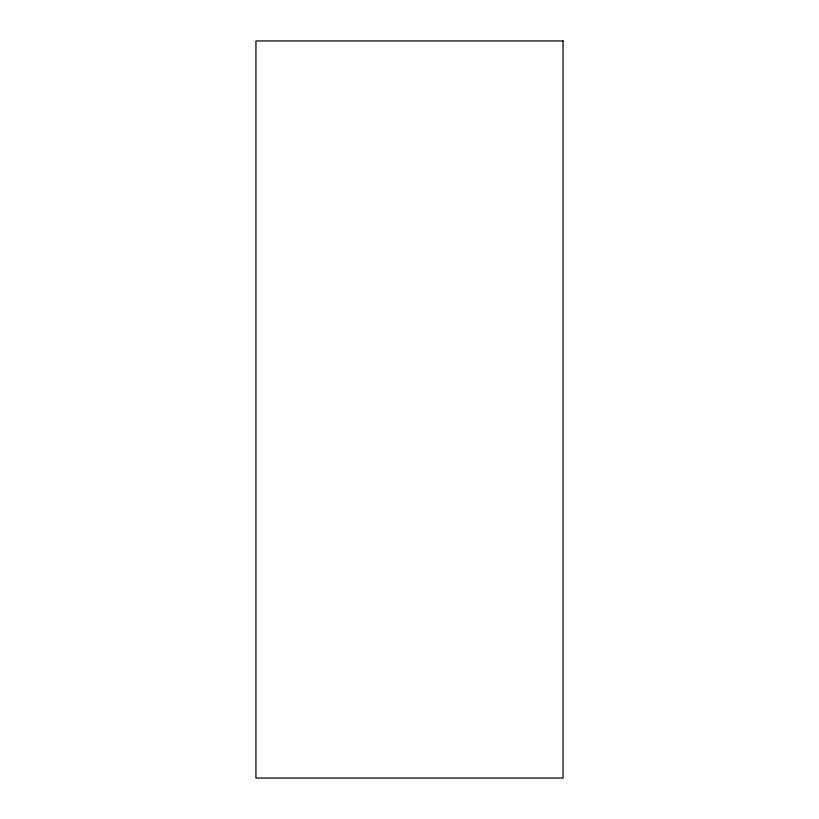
<?xml version="1.0" encoding="UTF-8"?>
<svg xmlns="http://www.w3.org/2000/svg" width="819" height="819" viewBox="0 0 819 819"><rect width="100%" height="100%" fill="white"/><g stroke="black" fill="none" stroke-linecap="round" stroke-linejoin="round"><path stroke-width="1.23" d="M563.062 40.95L255.937 40.95L255.937 778.05L563.062 778.05L563.062 40.95"/></g></svg>
